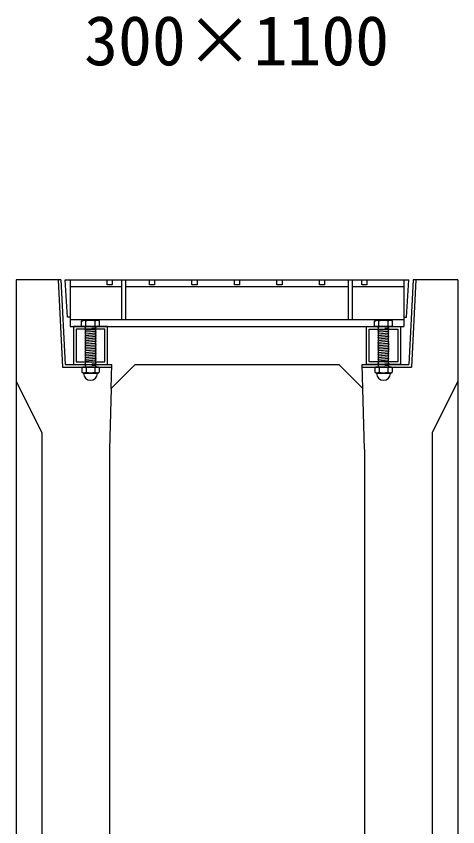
# Model space of a CAD drawing. Units: millimetres, scale not verified. Extents: x -16800 to 16800, y -5940 to 5940.
# Drawn here: x -6639 to -6119, y -2520 to -1564 of the extents above; entities that cross this region are included whole.
import ezdxf
from ezdxf.enums import TextEntityAlignment as Align

# ---------------------------------------------------------------- set-up
doc = ezdxf.new("R2010")
doc.units = ezdxf.units.MM
doc.header["$LTSCALE"] = 20
doc.linetypes.add('DOTTED', pattern=[1.75, 0.25, -1.5])
for name, color, linetype, lineweight in [('0-1_OUTLINE', 3, 'Continuous', 25), ('0-2_TXT', 7, 'Continuous', 25), ('0-6_HATCH', 6, 'Continuous', 25)]:
    doc.layers.add(name, color=color, linetype=linetype, lineweight=lineweight)
doc.styles.add('ＭＳ ゴシック', font='')
doc.styles.get('ＭＳ ゴシック').set_extended_font_data('MS Gothic')

msp = doc.modelspace()

# ---------------------------------------------------------------- linework, layer by layer
at = {"layer": '0-1_OUTLINE'}
for p, q in [((-6586.44, -1875), (-6638.94, -1875)), ((-6638.94, -1875), (-6638.94, -3125)), ((-6118.94, -1875), (-6171.44, -1875)), ((-6118.94, -1875), (-6118.94, -3125)), ((-6498.94, -1975), (-6527.14, -2003.2)), ((-6118.94, -1995), (-6148.94, -2055)), ((-6527.14, -2003.2), (-6528.94, -2075)), ((-6228.94, -2075), (-6230.73, -2003.2)), ((-6148.94, -2055), (-6148.94, -3125)), ((-6528.94, -2075), (-6528.94, -3125)), ((-6228.94, -2075), (-6228.94, -3125))]:
    msp.add_line(p, q, dxfattribs=at)
for points in [[(-6498.94, -1975), (-6258.94, -1975), (-6230.73, -2003.2)], [(-6638.94, -1995), (-6608.94, -2055), (-6608.94, -3125)]]:
    msp.add_lwpolyline(points, dxfattribs=at)
at = {"layer": '0-6_HATCH'}
for p, q in [((-6589.64, -1875), (-6584.48, -1978.2)), ((-6586.44, -1875), (-6581.44, -1975)), ((-6581.44, -1875), (-6176.44, -1875)), ((-6575.44, -1875), (-6575.44, -1930)), ((-6514.44, -1922), (-6514.44, -1875)), ((-6509.94, -1922), (-6509.94, -1875)), ((-6247.94, -1875), (-6247.94, -1922)), ((-6243.44, -1875), (-6243.44, -1922)), ((-6182.44, -1875), (-6182.44, -1930)), ((-6171.44, -1875), (-6176.44, -1975)), ((-6168.23, -1875), (-6173.39, -1978.2)), ((-6575.44, -1883), (-6514.44, -1883)), ((-6509.94, -1883), (-6247.94, -1883)), ((-6243.44, -1883), (-6182.44, -1883)), ((-6575.44, -1922), (-6182.44, -1922)), ((-6559.94, -1922.5), (-6561.94, -1924)), ((-6561.94, -1930), (-6561.94, -1924)), ((-6561.61, -1923.72), (-6559.94, -1922.5)), ((-6542.94, -1922.5), (-6559.94, -1922.5)), ((-6556.94, -1930), (-6556.94, -1924)), ((-6545.94, -1930), (-6545.94, -1924)), ((-6541.26, -1923.72), (-6542.94, -1922.5)), ((-6540.94, -1930), (-6540.94, -1924)), ((-6214.94, -1922.5), (-6216.94, -1924)), ((-6216.94, -1930), (-6216.94, -1924)), ((-6216.61, -1923.72), (-6214.94, -1922.5)), ((-6197.94, -1922.5), (-6214.94, -1922.5)), ((-6211.94, -1930), (-6211.94, -1924)), ((-6200.94, -1930), (-6200.94, -1924)), ((-6196.26, -1923.72), (-6197.94, -1922.5)), ((-6195.94, -1930), (-6195.94, -1924)), ((-6575.44, -1930), (-6182.44, -1930)), ((-6540.94, -1930), (-6561.94, -1930)), ((-6557.94, -1930), (-6544.94, -1930)), ((-6557.94, -1931), (-6556.94, -1930)), ((-6556.94, -1932), (-6557.94, -1931)), ((-6557.94, -1933), (-6556.94, -1932)), ((-6556.94, -1934), (-6557.94, -1933)), ((-6557.94, -1935), (-6556.94, -1934)), ((-6544.94, -1934), (-6557.94, -1935)), ((-6556.94, -1936), (-6557.94, -1935)), ((-6557.94, -1937), (-6556.94, -1936)), ((-6544.94, -1936), (-6557.94, -1937)), ((-6556.94, -1938), (-6557.94, -1937)), ((-6557.94, -1939), (-6556.94, -1938)), ((-6544.94, -1938), (-6557.94, -1939)), ((-6556.94, -1940), (-6557.94, -1939)), ((-6545.94, -1931), (-6544.94, -1930)), ((-6544.94, -1932), (-6545.94, -1931)), ((-6545.94, -1935), (-6544.94, -1934)), ((-6544.94, -1936), (-6545.94, -1935)), ((-6545.94, -1937), (-6544.94, -1936)), ((-6544.94, -1938), (-6545.94, -1937)), ((-6545.94, -1939), (-6544.94, -1938)), ((-6544.94, -1940), (-6545.94, -1939)), ((-6195.94, -1930), (-6216.94, -1930)), ((-6212.94, -1930), (-6199.94, -1930)), ((-6212.94, -1931), (-6211.94, -1930)), ((-6211.94, -1932), (-6212.94, -1931)), ((-6212.94, -1933), (-6211.94, -1932)), ((-6211.94, -1934), (-6212.94, -1933)), ((-6212.94, -1935), (-6211.94, -1934)), ((-6199.94, -1934), (-6212.94, -1935)), ((-6211.94, -1936), (-6212.94, -1935)), ((-6212.94, -1937), (-6211.94, -1936)), ((-6199.94, -1936), (-6212.94, -1937)), ((-6211.94, -1938), (-6212.94, -1937)), ((-6212.94, -1939), (-6211.94, -1938)), ((-6199.94, -1938), (-6212.94, -1939)), ((-6211.94, -1940), (-6212.94, -1939)), ((-6200.94, -1931), (-6199.94, -1930)), ((-6199.94, -1932), (-6200.94, -1931)), ((-6200.94, -1935), (-6199.94, -1934)), ((-6199.94, -1936), (-6200.94, -1935)), ((-6200.94, -1937), (-6199.94, -1936)), ((-6199.94, -1938), (-6200.94, -1937)), ((-6200.94, -1939), (-6199.94, -1938)), ((-6199.94, -1940), (-6200.94, -1939)), ((-6557.94, -1941), (-6556.94, -1940)), ((-6544.94, -1940), (-6557.94, -1941)), ((-6556.94, -1942), (-6557.94, -1941)), ((-6544.94, -1942), (-6557.94, -1943)), ((-6557.94, -1943), (-6556.94, -1942)), ((-6544.94, -1944), (-6557.94, -1945)), ((-6556.94, -1946), (-6557.94, -1945)), ((-6544.94, -1946), (-6557.94, -1947)), ((-6557.94, -1947), (-6556.94, -1946)), ((-6556.94, -1948), (-6557.94, -1947)), ((-6544.94, -1948), (-6557.94, -1949)), ((-6557.94, -1949), (-6556.94, -1948)), ((-6545.94, -1943), (-6544.94, -1942)), ((-6544.94, -1944), (-6545.94, -1943)), ((-6545.94, -1945), (-6544.94, -1944)), ((-6544.94, -1946), (-6545.94, -1945)), ((-6545.94, -1947), (-6544.94, -1946)), ((-6545.94, -1947), (-6544.94, -1948)), ((-6545.94, -1949), (-6544.94, -1948)), ((-6212.94, -1941), (-6211.94, -1940)), ((-6199.94, -1940), (-6212.94, -1941)), ((-6211.94, -1942), (-6212.94, -1941)), ((-6199.94, -1942), (-6212.94, -1943)), ((-6212.94, -1943), (-6211.94, -1942)), ((-6199.94, -1944), (-6212.94, -1945)), ((-6211.94, -1946), (-6212.94, -1945)), ((-6199.94, -1946), (-6212.94, -1947)), ((-6212.94, -1947), (-6211.94, -1946)), ((-6211.94, -1948), (-6212.94, -1947)), ((-6199.94, -1948), (-6212.94, -1949)), ((-6212.94, -1949), (-6211.94, -1948)), ((-6200.94, -1943), (-6199.94, -1942)), ((-6199.94, -1944), (-6200.94, -1943)), ((-6200.94, -1945), (-6199.94, -1944)), ((-6199.94, -1946), (-6200.94, -1945)), ((-6200.94, -1947), (-6199.94, -1946)), ((-6200.94, -1947), (-6199.94, -1948)), ((-6200.94, -1949), (-6199.94, -1948)), ((-6556.94, -1950), (-6557.94, -1949)), ((-6544.94, -1950), (-6557.94, -1951)), ((-6557.94, -1951), (-6556.94, -1950)), ((-6556.94, -1952), (-6557.94, -1951)), ((-6544.94, -1952), (-6557.94, -1953)), ((-6557.94, -1953), (-6556.94, -1952)), ((-6556.94, -1954), (-6557.94, -1953)), ((-6544.94, -1954), (-6557.94, -1955)), ((-6557.94, -1955), (-6556.94, -1954)), ((-6556.94, -1956), (-6557.94, -1955)), ((-6544.94, -1956), (-6557.94, -1957)), ((-6557.94, -1957), (-6556.94, -1956)), ((-6556.94, -1958), (-6557.94, -1957)), ((-6544.94, -1958), (-6557.94, -1959)), ((-6557.94, -1959), (-6556.94, -1958)), ((-6545.94, -1949), (-6544.94, -1950)), ((-6545.94, -1951), (-6544.94, -1950)), ((-6545.94, -1951), (-6544.94, -1952)), ((-6545.94, -1953), (-6544.94, -1952)), ((-6545.94, -1953), (-6544.94, -1954)), ((-6545.94, -1955), (-6544.94, -1954)), ((-6545.94, -1955), (-6544.94, -1956)), ((-6545.94, -1957), (-6544.94, -1956)), ((-6545.94, -1957), (-6544.94, -1958)), ((-6545.94, -1959), (-6544.94, -1958)), ((-6211.94, -1950), (-6212.94, -1949)), ((-6199.94, -1950), (-6212.94, -1951)), ((-6212.94, -1951), (-6211.94, -1950)), ((-6211.94, -1952), (-6212.94, -1951)), ((-6199.94, -1952), (-6212.94, -1953)), ((-6212.94, -1953), (-6211.94, -1952)), ((-6211.94, -1954), (-6212.94, -1953)), ((-6199.94, -1954), (-6212.94, -1955)), ((-6212.94, -1955), (-6211.94, -1954)), ((-6211.94, -1956), (-6212.94, -1955)), ((-6199.94, -1956), (-6212.94, -1957)), ((-6212.94, -1957), (-6211.94, -1956)), ((-6211.94, -1958), (-6212.94, -1957)), ((-6199.94, -1958), (-6212.94, -1959)), ((-6212.94, -1959), (-6211.94, -1958)), ((-6200.94, -1949), (-6199.94, -1950)), ((-6200.94, -1951), (-6199.94, -1950)), ((-6200.94, -1951), (-6199.94, -1952)), ((-6200.94, -1953), (-6199.94, -1952)), ((-6200.94, -1953), (-6199.94, -1954)), ((-6200.94, -1955), (-6199.94, -1954)), ((-6200.94, -1955), (-6199.94, -1956)), ((-6200.94, -1957), (-6199.94, -1956)), ((-6200.94, -1957), (-6199.94, -1958)), ((-6200.94, -1959), (-6199.94, -1958)), ((-6556.94, -1960), (-6557.94, -1959)), ((-6544.94, -1960), (-6557.94, -1961)), ((-6557.94, -1961), (-6556.94, -1960)), ((-6556.94, -1962), (-6557.94, -1961)), ((-6544.94, -1962), (-6557.94, -1963)), ((-6557.94, -1963), (-6556.94, -1962)), ((-6556.94, -1964), (-6557.94, -1963)), ((-6544.94, -1964), (-6557.94, -1965)), ((-6557.94, -1965), (-6556.94, -1964)), ((-6556.94, -1966), (-6557.94, -1965)), ((-6544.94, -1966), (-6557.94, -1967)), ((-6557.94, -1967), (-6556.94, -1966)), ((-6556.94, -1968), (-6557.94, -1967)), ((-6545.94, -1959), (-6544.94, -1960)), ((-6545.94, -1961), (-6544.94, -1960)), ((-6545.94, -1961), (-6544.94, -1962)), ((-6545.94, -1963), (-6544.94, -1962)), ((-6545.94, -1963), (-6544.94, -1964)), ((-6545.94, -1965), (-6544.94, -1964)), ((-6545.94, -1965), (-6544.94, -1966)), ((-6545.94, -1967), (-6544.94, -1966)), ((-6545.94, -1967), (-6544.94, -1968)), ((-6211.94, -1960), (-6212.94, -1959)), ((-6199.94, -1960), (-6212.94, -1961)), ((-6212.94, -1961), (-6211.94, -1960)), ((-6211.94, -1962), (-6212.94, -1961)), ((-6199.94, -1962), (-6212.94, -1963)), ((-6212.94, -1963), (-6211.94, -1962)), ((-6211.94, -1964), (-6212.94, -1963)), ((-6199.94, -1964), (-6212.94, -1965)), ((-6212.94, -1965), (-6211.94, -1964)), ((-6211.94, -1966), (-6212.94, -1965)), ((-6199.94, -1966), (-6212.94, -1967)), ((-6212.94, -1967), (-6211.94, -1966)), ((-6211.94, -1968), (-6212.94, -1967)), ((-6200.94, -1959), (-6199.94, -1960)), ((-6200.94, -1961), (-6199.94, -1960)), ((-6200.94, -1961), (-6199.94, -1962)), ((-6200.94, -1963), (-6199.94, -1962)), ((-6200.94, -1963), (-6199.94, -1964)), ((-6200.94, -1965), (-6199.94, -1964)), ((-6200.94, -1965), (-6199.94, -1966)), ((-6200.94, -1967), (-6199.94, -1966)), ((-6200.94, -1967), (-6199.94, -1968)), ((-6581.44, -1975), (-6526.44, -1975)), ((-6544.94, -1968), (-6557.94, -1969)), ((-6557.94, -1969), (-6556.94, -1968)), ((-6556.94, -1970), (-6557.94, -1969)), ((-6544.94, -1970), (-6557.94, -1971)), ((-6557.94, -1971), (-6556.94, -1970)), ((-6556.94, -1972), (-6557.94, -1971)), ((-6557.94, -1973), (-6556.94, -1972)), ((-6556.94, -1974), (-6557.94, -1973)), ((-6557.93, -1975), (-6556.93, -1974)), ((-6556.93, -1976), (-6557.93, -1975)), ((-6557.93, -1977), (-6556.93, -1976)), ((-6556.93, -1978), (-6557.93, -1977)), ((-6545.94, -1969), (-6544.94, -1968)), ((-6545.94, -1969), (-6544.94, -1970)), ((-6545.94, -1971), (-6544.94, -1970)), ((-6545.94, -1971), (-6544.94, -1972)), ((-6545.94, -1973), (-6544.94, -1972)), ((-6545.94, -1973), (-6544.93, -1974)), ((-6545.93, -1975), (-6544.93, -1974)), ((-6545.93, -1975), (-6544.93, -1976)), ((-6545.93, -1977), (-6544.93, -1976)), ((-6545.93, -1977), (-6544.93, -1978)), ((-6527.14, -2003.2), (-6526.44, -1975)), ((-6231.44, -1975), (-6176.44, -1975)), ((-6230.73, -2003.2), (-6231.44, -1975)), ((-6199.94, -1968), (-6212.94, -1969)), ((-6212.94, -1969), (-6211.94, -1968)), ((-6211.94, -1970), (-6212.94, -1969)), ((-6199.94, -1970), (-6212.94, -1971)), ((-6212.94, -1971), (-6211.94, -1970)), ((-6211.94, -1972), (-6212.94, -1971)), ((-6212.94, -1973), (-6211.94, -1972)), ((-6211.94, -1974), (-6212.94, -1973)), ((-6212.93, -1975), (-6211.93, -1974)), ((-6211.93, -1976), (-6212.93, -1975)), ((-6212.93, -1977), (-6211.93, -1976)), ((-6211.93, -1978), (-6212.93, -1977)), ((-6200.94, -1969), (-6199.94, -1968)), ((-6200.94, -1969), (-6199.94, -1970)), ((-6200.94, -1971), (-6199.94, -1970)), ((-6200.94, -1971), (-6199.94, -1972)), ((-6200.94, -1973), (-6199.94, -1972)), ((-6200.94, -1973), (-6199.93, -1974)), ((-6200.93, -1975), (-6199.93, -1974)), ((-6200.93, -1975), (-6199.93, -1976)), ((-6200.93, -1977), (-6199.93, -1976)), ((-6200.93, -1977), (-6199.93, -1978)), ((-6584.48, -1978.2), (-6526.52, -1978.2)), ((-6560.78, -1978.2), (-6561.64, -1978.85)), ((-6561.64, -1978.85), (-6561.64, -1984.03)), ((-6559.95, -1985), (-6561.64, -1984.03)), ((-6542.1, -1978.2), (-6560.78, -1978.2)), ((-6559.95, -1985.33), (-6559.95, -1985)), ((-6542.92, -1985), (-6559.95, -1985)), ((-6542.92, -1985.33), (-6559.95, -1985.33)), ((-6557.12, -1978.2), (-6556.93, -1978)), ((-6557.12, -1978.2), (-6545.12, -1978.2)), ((-6556.54, -1978.85), (-6556.54, -1984.03)), ((-6546.34, -1978.85), (-6546.34, -1984.03)), ((-6545.12, -1978.2), (-6544.93, -1978)), ((-6542.92, -1985), (-6541.23, -1984.03)), ((-6542.92, -1985.33), (-6542.92, -1985)), ((-6542.1, -1978.2), (-6541.23, -1978.85)), ((-6541.23, -1978.85), (-6541.23, -1984.03)), ((-6231.36, -1978.2), (-6173.39, -1978.2)), ((-6215.78, -1978.2), (-6216.64, -1978.85)), ((-6216.64, -1978.85), (-6216.64, -1984.03)), ((-6214.95, -1985), (-6216.64, -1984.03)), ((-6197.1, -1978.2), (-6215.78, -1978.2)), ((-6214.95, -1985.33), (-6214.95, -1985)), ((-6197.92, -1985), (-6214.95, -1985)), ((-6197.92, -1985.33), (-6214.95, -1985.33)), ((-6212.12, -1978.2), (-6211.93, -1978)), ((-6212.12, -1978.2), (-6200.12, -1978.2)), ((-6211.54, -1978.85), (-6211.54, -1984.03)), ((-6201.34, -1978.85), (-6201.34, -1984.03)), ((-6200.12, -1978.2), (-6199.93, -1978)), ((-6197.92, -1985), (-6196.23, -1984.03)), ((-6197.92, -1985.33), (-6197.92, -1985)), ((-6197.1, -1978.2), (-6196.23, -1978.85)), ((-6196.23, -1978.85), (-6196.23, -1984.03))]:
    msp.add_line(p, q, dxfattribs=at)
at = {"layer": '0-6_HATCH', "linetype": 'DOTTED'}
for p, q in [((-6544.94, -1930), (-6557.94, -1931)), ((-6544.94, -1932), (-6557.94, -1933)), ((-6199.94, -1930), (-6212.94, -1931)), ((-6199.94, -1932), (-6212.94, -1933)), ((-6544.94, -1972), (-6557.94, -1973)), ((-6544.93, -1974), (-6557.93, -1975)), ((-6544.93, -1976), (-6557.93, -1977)), ((-6199.94, -1972), (-6212.94, -1973)), ((-6199.93, -1974), (-6212.93, -1975)), ((-6199.93, -1976), (-6212.93, -1977))]:
    msp.add_line(p, q, dxfattribs=at)
at = {"layer": '0-6_HATCH'}
for points in [[(-6575.44, -1919), (-6578.44, -1919), (-6581.44, -1875)], [(-6525.94, -1875), (-6525.94, -1881), (-6531.94, -1881), (-6531.94, -1875)], [(-6475.94, -1875), (-6475.94, -1881), (-6481.94, -1881), (-6481.94, -1875)], [(-6425.94, -1875), (-6425.94, -1881), (-6431.94, -1881), (-6431.94, -1875)], [(-6375.94, -1875), (-6375.94, -1881), (-6381.94, -1881), (-6381.94, -1875)], [(-6325.94, -1875), (-6325.94, -1881), (-6331.94, -1881), (-6331.94, -1875)], [(-6275.94, -1875), (-6275.94, -1881), (-6281.94, -1881), (-6281.94, -1875)], [(-6225.94, -1875), (-6225.94, -1881), (-6231.94, -1881), (-6231.94, -1875)], [(-6182.44, -1919), (-6179.44, -1919), (-6176.44, -1875)], [(-6544.94, -1934), (-6545.94, -1933), (-6544.94, -1932)], [(-6199.94, -1934), (-6200.94, -1933), (-6199.94, -1932)], [(-6557.94, -1945), (-6556.94, -1944), (-6557.94, -1943)], [(-6544.94, -1942), (-6545.94, -1941), (-6544.94, -1940)], [(-6212.94, -1945), (-6211.94, -1944), (-6212.94, -1943)], [(-6199.94, -1942), (-6200.94, -1941), (-6199.94, -1940)]]:
    msp.add_lwpolyline(points, dxfattribs=at)
for points in [[(-6571.44, -1930), (-6571.44, -1975), (-6531.44, -1975), (-6531.44, -1930)], [(-6568.24, -1933.2), (-6568.24, -1971.8), (-6534.64, -1971.8), (-6534.64, -1933.2)], [(-6186.44, -1930), (-6186.44, -1975), (-6226.44, -1975), (-6226.44, -1930)], [(-6189.64, -1933.2), (-6189.64, -1971.8), (-6223.24, -1971.8), (-6223.24, -1933.2)]]:
    msp.add_lwpolyline(points, close=True, dxfattribs=at)
for centre, radius, start, end in [((-6559.44, -1926.62), 3.62, 46.39563, 133.60437), ((-6551.44, -1938.62), 15.62, 69.39075, 110.60925), ((-6543.44, -1926.62), 3.62, 46.39563, 133.60437), ((-6214.44, -1926.62), 3.62, 46.39563, 133.60437), ((-6206.44, -1938.62), 15.62, 69.39075, 110.60925), ((-6198.44, -1926.62), 3.62, 46.39563, 133.60437), ((-6559.09, -1983.54), 5.35, 61.49832, 118.50684), ((-6559.09, -1979.33), 5.35, 241.49843, 298.50089), ((-6551.44, -1985.33), 8.19, 180, 359.99995), ((-6551.44, -1998.61), 20.42, 75.52621, 104.47362), ((-6551.44, -1964.26), 20.42, 255.52638, 284.47374), ((-6543.78, -1983.54), 5.35, 61.49231, 118.50169), ((-6543.78, -1979.33), 5.35, 241.49989, 298.5), ((-6214.09, -1983.54), 5.35, 61.49832, 118.50684), ((-6214.09, -1979.33), 5.35, 241.49843, 298.50089), ((-6206.44, -1985.33), 8.19, 180, 359.99995), ((-6206.44, -1998.61), 20.42, 75.52621, 104.47362), ((-6206.44, -1964.26), 20.42, 255.52638, 284.47374), ((-6198.78, -1983.54), 5.35, 61.49231, 118.50169), ((-6198.78, -1979.33), 5.35, 241.49989, 298.5)]:
    msp.add_arc(centre, radius, start, end, dxfattribs=at)

# ---------------------------------------------------------------- texts
at = {"layer": '0-2_TXT', "style": 'ＭＳ ゴシック'}
msp.add_text('300×1100', height=58.65, dxfattribs=at).set_placement((-6558.94, -1640), align=Align.BOTTOM_LEFT)

doc.saveas('drawing.dxf')
